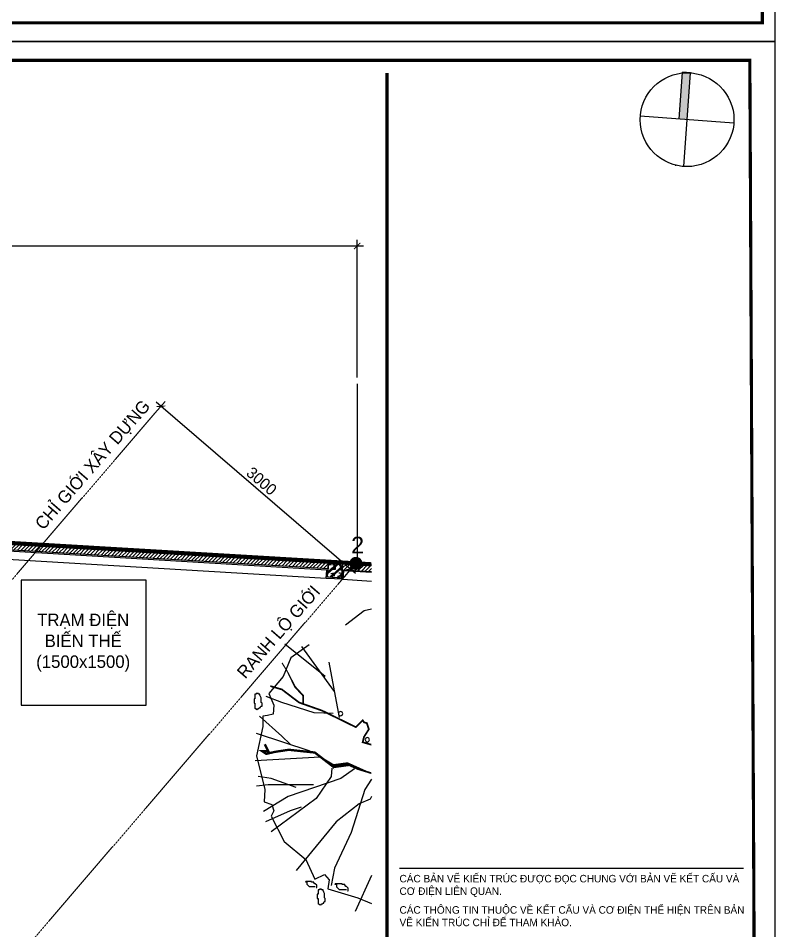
# Model space of a CAD drawing. Header units: inches. Extents: x 1721084 to 1854744, y 225101 to 488646.
# Drawn here: x 1845662 to 1854744, y 371945 to 382881 of the extents above; entities that cross this region are included whole.
import ezdxf
from ezdxf.xclip import XClip

# ---------------------------------------------------------------- set-up
doc = ezdxf.new("R2010")
doc.units = ezdxf.units.IN
doc.header["$MEASUREMENT"] = 0
doc.header["$XCLIPFRAME"] = 0
for name, pattern in [('X-PL-GF$0$X-PL-GF$0$CENTER2', [1.125, 0.75, -0.125, 0.125, -0.125]), ('X-PL-GF$0$X-PL-GF$0$DASHDOTX2', [2, 1, -0.5, 0, -0.5]), ('X-PL-GF$0$X-PL-GF$0$DASHED', [0.75, 0.5, -0.25])]:
    doc.linetypes.add(name, pattern=pattern)
for name, color, linetype in [('A-ANNO-DIM 100', 252, 'Continuous'), ('I.A.M TITLEBLOCK - A2 -H$0$A-ANNO-KEY', 250, 'Continuous'), ('I.A.M TITLEBLOCK - A2 -H$0$A-ANNO-SYMB', 250, 'Continuous'), ('I.A.M TITLEBLOCK - A2 -H$0$A-TBLK-TEXT', 250, 'Continuous'), ('X-PL-GF$0$A-ANNO-NOTE-ENG', 250, 'Continuous'), ('X-PL-GF$0$X-PL-GF$0$A-ANNO-MARK', 250, 'Continuous'), ('X-PL-GF$0$X-PL-GF$0$A-ANNO-RNAM', 250, 'Continuous'), ('X-PL-GF$0$X-PL-GF$0$A-FLOR-COLS-CONC', 250, 'Continuous'), ('X-PL-GF$0$X-PL-GF$0$A-FLOR-PATT', 250, 'Continuous'), ('X-PL-GF$0$X-PL-GF$0$A-FLOR-WALL', 250, 'Continuous'), ('X-PL-GF$0$X-PL-GF$0$A-FLOR-WALL-FNSH', 250, 'Continuous'), ('X-PL-GF$0$X-PL-GF$0$A-GRID', 250, 'X-PL-GF$0$X-PL-GF$0$CENTER2'), ('X-PL-GF$0$X-PL-GF$0$A-LAND-TREE', 250, 'Continuous'), ('X-PL-GF$0$X-PL-GF$0$A-SECT-MED', 250, 'Continuous'), ('X-PL-GF$0$X-PL-GF$0$A-SECT-PATT', 250, 'Continuous'), ('X-PL-GF$0$X-PL-GF$0$B-RanhHienTrang', 250, 'Continuous'), ('X-PL-GF$0$X-PL-GF$0$CGXD', 250, 'Continuous')]:
    doc.layers.add(name, color=color, linetype=linetype)
doc.layers.add('X-PL-GF$0$X-PL-GF$0$B-SoHieuDiem', color=250, linetype='Continuous', plot=False)
doc.layers.add('X-PL-GF$0$X-PL-GF$0$B-SoHieuDiem1', color=250, linetype='Continuous', plot=False)
doc.styles.add('I.A.M TITLEBLOCK - A2 -H$0$TITLE BLOCK', font='arial.ttf')
doc.styles.add('X-PL-GF$0$HDUNGARC', font='vn_vni.shx')
doc.styles.add('X-PL-GF$0$X-PL-GF$0$HDUNGARC', font='vn_vni.shx')
doc.styles.add('X-PL-GF$0$X-PL-GF$0$SYMBTEXT', font='VAVON_.TTF')
doc.styles.add('X-PL-GF$0$X-PL-GF$0$VHELVEB', font='VHELVEB0.TTF')
doc.dimstyles.new('X-PL-GF$0$X-PL-GF$0$DIM-75', dxfattribs={"dimscale": 75, "dimtxt": 1.8, "dimasz": 1, "dimexe": 1, "dimexo": 1, "dimgap": 0.5, "dimtad": 1, "dimdec": 0, "dimzin": 0, "dimdsep": 46, "dimtxsty": 'X-PL-GF$0$X-PL-GF$0$HDUNGARC', "dimblk": 'X-PL-GF$0$X-PL-GF$0$_ArchTick', "dimcen": 2, "dimdle": 1, "dimclrd": 256, "dimclre": 9, "dimclrt": 3, "dimadec": 0, "dimazin": 0, "dimtfac": 1, "dimtdec": 0, "dimtix": 1, "dimtmove": 2, "dimatfit": 2, "dimfxl": 1, "dimtolj": 1, "dimtzin": 0, "dimarcsym": 2})
pattern_1 = [(45, (0, 0), (-22.09708691207961, 22.09708691207961), [])]

# ---------------------------------------------------------------- blocks, each defined once
blk = doc.blocks.new('X-PL-GF$0$X-PL-GF$0$RANH DAT')
at = {"color": 4, "linetype": 'X-PL-GF$0$X-PL-GF$0$DASHED', "ltscale": 7}
blk.add_line((-17866.78343728219, -102.337669765111), (-5126.09915474426, 14734.59458536117), dxfattribs=at)
at = {"color": 20, "linetype": 'X-PL-GF$0$X-PL-GF$0$DASHDOTX2', "ltscale": 4, "const_width": 50}
blk.add_lwpolyline([(-11627.29456309721, -102.3376698006832), (-11627.29456309721, -102.3376698006832), (-2.910383e-10, 1.164153e-10), (992.3107898987656, 14373.5282487044), (-5110.730678946215, 14733.68764396724), (-10633.96828031746, 15059.63101499682), (-41580.12939057983, 16885.85990410079), (-41827.60296804322, -102.3376699942382), (-17866.78343735436, -102.337669765111), (-11627.29456321617, -102.3376697921485)], dxfattribs=at)
at = {"layer": 'X-PL-GF$0$X-PL-GF$0$B-SoHieuDiem1', "const_width": 78.39999999999998}
blk.add_lwpolyline([(-5165.198218361744, 14737.40585261102, 1), (-5087.000091126772, 14731.78331811132, 1)], format="xyb", close=True, dxfattribs=at)
at = {"layer": 'X-PL-GF$0$X-PL-GF$0$A-ANNO-RNAM', "insert": (-6041.69470004124, 13903.79611269634), "char_height": 150, "width": 5649.764704245291, "attachment_point": 5, "rotation": 48.99999999999999, "style": 'X-PL-GF$0$X-PL-GF$0$SYMBTEXT'}
blk.add_mtext('RANH LOÄ GIÔÙI', dxfattribs=at)
at = {"layer": 'X-PL-GF$0$X-PL-GF$0$B-SoHieuDiem', "style": 'X-PL-GF$0$X-PL-GF$0$VHELVEB'}
blk.add_text('2', height=200, dxfattribs=at).set_placement((-5183.415022654961, 14854.11641432425))
blk = doc.blocks.new('X-PL-GF$0$X-PL-GF$0$TREE56')
for p, q in [((-44.69807116838636, 1469.692579755792), (-113.068620240665, 1792.753729666583)), ((-25.70627697132295, 1621.721332432934), (-67.48826918628765, 1788.952987297671)), ((-14.31120045308489, 1462.091162311844), (12.27735640422906, 1807.956631854176)), ((84.4462643144652, 1655.927811877336), (145.2200957064633, 1785.152312222635)), ((-302.9867871155147, 1481.094739568652), (-424.5344498995108, 1750.945832778234)), ((-409.3409695618901, 1674.931456439663), (-238.4146418640739, 1747.145090403501)), ((-94.07682604214642, 1203.642228920944), (-306.7851459549274, 1747.145090403501)), ((-268.8015125793754, 1519.101894088089), (-265.0031537399627, 1750.945832778234)), ((-238.4146418640739, 1747.145090403501), (92.0429819932906, 1769.949410035042)), ((8.47899756481638, 1329.065919591812), (217.3889586367295, 1735.742930590641)), ((92.0429819932906, 1769.949410035042), (194.5988056002534, 1693.935033696471)), ((-634.9299203488044, 1680.019876704318), (-630.8746522045112, 1680.019876704318)), ((-634.9299203488044, 1655.673063948052), (-634.9299203488044, 1680.019876704318)), ((-618.70876680332, 1716.540035273647), (-630.8746522045112, 1708.424390637083)), ((-630.8746522045112, 1680.019876704318), (-630.8746522045112, 1708.424390637083)), ((-618.70876680332, 1716.540035273647), (-614.6534986575716, 1712.482212955365)), ((-614.6534986575716, 1712.482212955365), (-610.5982305118233, 1712.482212955365)), ((-610.5982305118233, 1712.482212955365), (-610.5982305118233, 1708.424390637083)), ((-610.5982305118233, 1708.424390637083), (-606.5429623660748, 1708.424390637083)), ((-606.5429623660748, 1708.424390637083), (-602.4876942203263, 1704.366568324622)), ((-602.4876942203263, 1704.366568324622), (-598.432345110632, 1704.366568324622)), ((-598.432345110632, 1704.366568324622), (-598.432345110632, 1700.308867148123)), ((-598.432345110632, 1700.308867148123), (-594.3770769648835, 1696.251044829842)), ((-594.3770769648835, 1696.251044829842), (-590.3218088205903, 1696.251044829842)), ((-590.3218088205903, 1680.019876704318), (-594.3770769648835, 1675.962054386036)), ((-594.3770769648835, 1675.962054386036), (-594.3770769648835, 1651.61524162977)), ((-590.3218088205903, 1696.251044829842), (-590.3218088205903, 1680.019876704318)), ((-576.4689834002637, 1625.522074801847), (-409.3409695618901, 1674.931456439663)), ((194.5988056002534, 1693.935033696471), (247.7758743334562, 1720.540095702745)), ((209.7922409579041, 1481.094739568652), (304.7513468860416, 1709.137935884064)), ((247.7758743334562, 1720.540095702745), (464.2825980641646, 1553.308373538311)), ((-630.8746522045112, 1655.673063948052), (-634.9299203488044, 1655.673063948052)), ((-630.8746522045112, 1631.326251185965), (-630.8746522045112, 1655.673063948052)), ((-622.7641159130142, 1631.326251185965), (-630.8746522045112, 1631.326251185965)), ((-622.7641159130142, 1627.268428867683), (-622.7641159130142, 1631.326251185965)), ((-610.5982305118233, 1627.268428867683), (-622.7641159130142, 1627.268428867683)), ((-602.4876942203263, 1631.326251185965), (-610.5982305118233, 1631.326251185965)), ((-610.5982305118233, 1631.326251185965), (-610.5982305118233, 1627.268428867683)), ((-598.432345110632, 1643.499596993206), (-602.4876942203263, 1635.384073504247)), ((-602.4876942203263, 1635.384073504247), (-602.4876942203263, 1631.326251185965)), ((-594.3770769648835, 1651.61524162977), (-598.432345110632, 1643.499596993206)), ((-568.8722207400133, 1576.112693169853), (-576.4689834002637, 1625.522074801847)), ((-511.5593511873156, 1631.600457453169), (-526.1583165120098, 1616.992297110846)), ((-472.6285826764068, 1631.600457453169), (-511.5593511873156, 1631.600457453169)), ((-462.8959391266106, 1621.861683891619), (-472.6285826764068, 1612.122910330072)), ((-467.7622609015087, 1636.469698866131), (-462.8959391266106, 1636.469698866131)), ((-462.8959391266106, 1636.469698866131), (-462.8959391266106, 1621.861683891619)), ((38.86591326008785, 1405.080363230081), (-25.70627697132295, 1621.721332432934)), ((84.4462643144652, 1458.290419937111), (84.4462643144652, 1655.927811877336)), ((130.0266153688426, 1256.852285627974), (422.5006058506551, 1636.924234620528)), ((297.1546292072162, 1579.913435538765), (376.9202547962777, 1644.525652064476)), ((-690.4522445795008, 1589.39482831629), (-698.5628618349436, 1589.39482831629)), ((-698.5628618349436, 1589.39482831629), (-698.5628618349436, 1585.337005998008)), ((-666.1205547425197, 1585.337005998008), (-698.5628618349436, 1585.337005998008)), ((-698.01660120429, 1462.091162311844), (-648.6378913104998, 1572.312018094817)), ((-678.2864401437108, 1613.741641078377), (-690.4522445795008, 1601.568174123531)), ((-690.4522445795008, 1601.568174123531), (-690.4522445795008, 1589.39482831629)), ((-645.8441330498317, 1613.741641078377), (-678.2864401437108, 1613.741641078377)), ((-653.9547503052745, 1589.39482831629), (-666.1205547425197, 1589.39482831629)), ((-666.1205547425197, 1589.39482831629), (-666.1205547425197, 1585.337005998008)), ((-653.9547503052745, 1593.452650634572), (-653.9547503052745, 1589.39482831629)), ((-649.8994011955801, 1593.452650634572), (-653.9547503052745, 1593.452650634572)), ((-649.8994011955801, 1597.51035181107), (-649.8994011955801, 1593.452650634572)), ((-645.8441330498317, 1597.51035181107), (-649.8994011955801, 1597.51035181107)), ((-648.6378913104998, 1572.312018094817), (-595.4607775973273, 1545.706956094363)), ((-637.7335967597901, 1605.625996441813), (-645.8441330498317, 1597.51035181107)), ((-641.7888649040832, 1617.799342249054), (-637.7335967597901, 1617.799342249054)), ((-637.7335967597901, 1617.799342249054), (-637.7335967597901, 1605.625996441813)), ((-595.4607775973273, 1545.706956094363), (-568.8722207400133, 1576.112693169853)), ((-538.4853500247118, 1511.500476644141), (-557.4771442217752, 1606.518497545039)), ((-526.1583165120098, 1602.384282142157), (-535.8910572191234, 1602.384282142157)), ((-535.8910572191234, 1602.384282142157), (-535.8910572191234, 1597.514895361382)), ((-496.9602887067593, 1597.514895361382), (-535.8910572191234, 1597.514895361382)), ((-526.1583165120098, 1616.992297110846), (-526.1583165120098, 1602.384282142157)), ((-482.3613233835202, 1602.384282142157), (-496.9602887067593, 1602.384282142157)), ((-496.9602887067593, 1602.384282142157), (-496.9602887067593, 1597.514895361382)), ((-477.4949044513049, 1607.253668922931), (-482.3613233835202, 1607.253668922931)), ((-482.3613233835202, 1607.253668922931), (-482.3613233835202, 1602.384282142157)), ((-472.6285826764068, 1612.122910330072), (-477.4949044513049, 1612.122910330072)), ((-477.4949044513049, 1612.122910330072), (-477.4949044513049, 1607.253668922931)), ((232.5824389743502, 1530.50405390677), (297.1546292072162, 1579.913435538765)), ((487.3259247964597, 1573.95709620323), (491.381192942208, 1573.95709620323)), ((487.3259247964597, 1549.610283446964), (487.3259247964597, 1573.95709620323)), ((503.5470783433992, 1610.477254772559), (491.381192942208, 1602.361610135995)), ((491.381192942208, 1573.95709620323), (491.381192942208, 1602.361610135995)), ((503.5470783433992, 1610.477254772559), (507.6023464876923, 1606.419432454277)), ((507.6023464876923, 1606.419432454277), (511.6576146334408, 1606.419432454277)), ((511.6576146334408, 1606.419432454277), (511.6576146334408, 1602.361610135995)), ((511.6576146334408, 1602.361610135995), (515.7128827791893, 1602.361610135995)), ((515.7128827791893, 1602.361610135995), (519.7681509249377, 1598.303787823533)), ((519.7681509249377, 1598.303787823533), (523.8235000346322, 1598.303787823533)), ((523.8235000346322, 1598.303787823533), (523.8235000346322, 1594.246086647035)), ((523.8235000346322, 1594.246086647035), (527.8787681803803, 1590.188264328753)), ((527.8787681803803, 1590.188264328753), (531.9340363261289, 1590.188264328753)), ((531.9340363261289, 1573.95709620323), (527.8787681803803, 1569.899273884948)), ((527.8787681803803, 1569.899273884948), (527.8787681803803, 1545.552461128682)), ((531.9340363261289, 1590.188264328753), (531.9340363261289, 1573.95709620323)), ((-530.8885873659162, 1253.051543253241), (-751.1936699374927, 1522.902636462822)), ((-215.6244438461726, 1268.254445440834), (-268.8015125793754, 1519.101894088089)), ((107.2364623309113, 1344.268821779406), (403.5087666721665, 1560.909858281957)), ((464.2825980641646, 1553.308373538311), (445.2908038671012, 1507.699801574927)), ((491.381192942208, 1549.610283446964), (487.3259247964597, 1549.610283446964)), ((491.381192942208, 1525.263470684876), (491.381192942208, 1549.610283446964)), ((499.4917292322496, 1525.263470684876), (491.381192942208, 1525.263470684876)), ((499.4917292322496, 1521.205648366595), (499.4917292322496, 1525.263470684876)), ((511.6576146334408, 1521.205648366595), (499.4917292322496, 1521.205648366595)), ((511.6576146334408, 1525.263470684876), (511.6576146334408, 1521.205648366595)), ((519.7681509249377, 1525.263470684876), (511.6576146334408, 1525.263470684876)), ((523.8235000346322, 1537.436816492118), (519.7681509249377, 1529.321293003158)), ((519.7681509249377, 1529.321293003158), (519.7681509249377, 1525.263470684876)), ((527.8787681803803, 1545.552461128682), (523.8235000346322, 1537.436816492118)), ((550.517418673553, 1530.538703635102), (535.9184533503138, 1515.930543292779)), ((589.4481871859169, 1530.538703635102), (550.517418673553, 1530.538703635102)), ((599.1808307357132, 1520.799930073553), (589.4481871859169, 1511.061156512005)), ((594.3145089608151, 1535.407945042243), (599.1808307357132, 1535.407945042243)), ((599.1808307357132, 1535.407945042243), (599.1808307357132, 1520.799930073553)), ((-447.3246029359869, 1313.863084703916), (-538.4853500247118, 1511.500476644141)), ((-246.0113595428993, 1408.881038305117), (-302.9867871155147, 1481.094739568652)), ((-6.71443779428955, 1401.279620861169), (-44.69807116838636, 1469.692579755792)), ((152.8168133852887, 1378.475301229628), (209.7922409579041, 1481.094739568652)), ((445.2908038671012, 1507.699801574927), (475.6776745838577, 1465.891837381059)), ((475.6776745838577, 1465.891837381059), (551.6449413335067, 1477.29399719974)), ((526.1857126432005, 1501.32252832409), (526.1857126432005, 1496.453141543315)), ((535.9184533503138, 1501.32252832409), (526.1857126432005, 1501.32252832409)), ((565.1164811555645, 1496.453141543315), (526.1857126432005, 1496.453141543315)), ((535.9184533503138, 1515.930543292779), (535.9184533503138, 1501.32252832409)), ((551.6449413335067, 1477.29399719974), (582.0318570287782, 1405.080363230081)), ((565.1164811555645, 1501.32252832409), (565.1164811555645, 1496.453141543315)), ((579.7154464788036, 1501.32252832409), (565.1164811555645, 1501.32252832409)), ((579.7154464788036, 1506.191915104864), (579.7154464788036, 1501.32252832409)), ((584.581865411019, 1506.191915104864), (579.7154464788036, 1506.191915104864)), ((584.581865411019, 1511.061156512005), (584.581865411019, 1506.191915104864)), ((589.4481871859169, 1511.061156512005), (584.581865411019, 1511.061156512005)), ((-819.5642190083162, 1363.272399042034), (-698.01660120429, 1462.091162311844)), ((-2.916078954876866, 1306.261599960271), (-14.31120045308489, 1462.091162311844)), ((501.9768319849389, 1450.970813882304), (487.3777695043826, 1441.232040320756)), ((487.3777695043826, 1407.146623602602), (487.3777695043826, 1441.232040320756)), ((501.9768319849389, 1450.970813882304), (506.843153759837, 1446.10142710153)), ((506.843153759837, 1446.10142710153), (511.7094755347351, 1446.10142710153)), ((511.7094755347351, 1446.10142710153), (511.7094755347351, 1441.232040320756)), ((511.7094755347351, 1441.232040320756), (516.5757973096333, 1441.232040320756)), ((516.5757973096333, 1441.232040320756), (521.4421190845314, 1436.362653539982)), ((521.4421190845314, 1436.362653539982), (526.3085380167466, 1436.362653539982)), ((526.3085380167466, 1436.362653539982), (526.3085380167466, 1431.49341213284)), ((526.3085380167466, 1431.49341213284), (531.1748597901895, 1426.624025352066)), ((531.1748597901895, 1426.624025352066), (536.0411815650876, 1426.624025352066)), ((536.0411815650876, 1426.624025352066), (536.0411815650876, 1407.146623602602)), ((-276.3982752381707, 1310.062342335004), (-299.188428276102, 1367.073141410947)), ((-10.51284161367221, 1123.827110207639), (130.0266153688426, 1397.478878486436)), ((482.5114477294846, 1407.146623602602), (487.3777695043826, 1407.146623602602)), ((482.5114477294846, 1377.93044829159), (482.5114477294846, 1407.146623602602)), ((487.3777695043826, 1377.93044829159), (482.5114477294846, 1377.93044829159)), ((487.3777695043826, 1348.714272974757), (487.3777695043826, 1377.93044829159)), ((531.1748597901895, 1373.061061510816), (526.3085380167466, 1363.322287949268)), ((536.0411815650876, 1407.146623602602), (531.1748597901895, 1402.277236821828)), ((531.1748597901895, 1402.277236821828), (531.1748597901895, 1373.061061510816)), ((582.0318570287782, 1405.080363230081), (676.9909629569156, 1260.653027996886)), ((-891.7331269185524, 1222.645806177752), (-819.5642190083162, 1363.272399042034)), ((-40.89971232897369, 1165.635007101809), (8.47899756481638, 1329.065919591812)), ((-29.50463581073563, 1184.638584358618), (107.2364623309113, 1344.268821779406)), ((497.1104130541788, 1348.714272974757), (487.3777695043826, 1348.714272974757)), ((497.1104130541788, 1343.844886199804), (497.1104130541788, 1348.714272974757)), ((511.7094755347351, 1343.844886199804), (497.1104130541788, 1343.844886199804)), ((511.7094755347351, 1348.714272974757), (511.7094755347351, 1343.844886199804)), ((521.4421190845314, 1348.714272974757), (511.7094755347351, 1348.714272974757)), ((526.3085380167466, 1363.322287949268), (521.4421190845314, 1353.583659755531)), ((521.4421190845314, 1353.583659755531), (521.4421190845314, 1348.714272974757)), ((-641.0411286517046, 1123.827110207639), (-891.7331269185524, 1310.062342335004)), ((-371.3573361863382, 1074.417728575645), (-447.3246029359869, 1313.863084703916)), ((-215.6244438461726, 1256.852285627974), (-276.3982752381707, 1310.062342335004)), ((-147.2538947753491, 1150.432104914216), (-215.6244438461726, 1268.254445440834)), ((365.5251332980697, 1112.424950394779), (665.5958414587074, 1302.460924891056)), ((-785.3789444721768, 1192.240069102263), (-922.1200426152787, 1253.051543253241)), ((-876.5396915609018, 1192.240069102263), (-891.7331269185524, 1222.645806177752)), ((-401.7442518830646, 1154.232847283128), (-530.8885873659162, 1253.051543253241)), ((4.680638723948503, 1158.033589657861), (130.0266153688426, 1256.852285627974)), ((676.9909629569156, 1260.653027996886), (707.3778786536423, 1237.848708365345)), ((695.982757153979, 1241.649383440381), (680.7893217963283, 1207.442903990159)), ((-796.774020990415, 1112.424950394779), (-933.5151191335173, 1196.040744177298)), ((-887.9347680791398, 1158.033589657861), (-876.5396915609018, 1192.240069102263)), ((-724.6051580601488, 1173.236424545757), (-785.3789444721768, 1192.240069102263)), ((-162.4473751144251, 990.8019347931256), (-40.89971232897369, 1165.635007101809)), ((680.7893217963283, 1207.442903990159), (726.3696728507056, 1161.834264727076)), ((-929.7167602941043, 1142.830687470268), (-887.9347680791398, 1158.033589657861)), ((-925.9184014546917, 1074.417728575645), (-929.7167602941043, 1142.830687470268)), ((-557.4771442217752, 1002.204094605986), (-641.0411286517046, 1123.827110207639)), ((-340.9704204896116, 1127.627785282675), (-401.7442518830646, 1154.232847283128)), ((-268.8015125793754, 979.3997749744448), (-340.9704204896116, 1127.627785282675)), ((-162.4473751144251, 933.7911357113624), (-10.51284161367221, 1123.827110207639)), ((-128.2621005782857, 1116.225625463994), (-147.2538947753491, 1150.432104914216)), ((726.3696728507056, 1161.834264727076), (756.7565885474322, 945.1932955300437)), ((-971.498752507614, 888.1824964482802), (-925.9184014546917, 1074.417728575645)), ((-504.3000754885723, 1013.606254424667), (-796.774020990415, 1112.424950394779)), ((-302.9867871155147, 967.9976151615843), (-371.3573361863382, 1074.417728575645)), ((19.87407408305444, 952.7947129739914), (365.5251332980697, 1112.424950394779)), ((437.6940412083057, 1089.620630763238), (502.2662314397166, 1055.414151313016)), ((502.2662314397166, 1055.414151313016), (760.5549473868449, 1078.218470944557)), ((-906.9265622762033, 1047.812733869068), (-971.498752507614, 1055.414151313016)), ((-891.7331269185524, 1013.606254424667), (-963.9020348287886, 1002.204094605986)), ((-656.2346089893252, 1047.812733869068), (-906.9265622762033, 1047.812733869068)), ((-751.1936699374927, 1063.015568756964), (-891.7331269185524, 1013.606254424667)), ((-428.3328087389236, 960.3961304179393), (-504.3000754885723, 1013.606254424667)), ((-553.6787853823625, 956.5954553429036), (-557.4771442217752, 1002.204094605986)), ((80.64790547505253, 964.1968727868516), (145.2200957064633, 952.7947129739914)), ((585.8302158681907, 926.1896509677173), (775.7483827444956, 964.1968727868516)), ((-618.2509756137732, 895.7839138922279), (-979.0954701878944, 914.7874911490362)), ((-56.0931926680496, 819.7695375536566), (-40.89971232897369, 914.7874911490362)), ((-40.89971232897369, 914.7874911490362), (19.87407408305444, 952.7947129739914)), ((145.2200957064633, 952.7947129739914), (145.2200957064633, 899.5846562669612)), ((521.25807061675, 891.9831715174948), (585.8302158681907, 926.1896509677173)), ((756.7565885474322, 945.1932955300437), (756.7565885474322, 888.1824964482802)), ((-937.3134779729297, 724.7515166527589), (-971.498752507614, 888.1824964482802)), ((-675.2264031863888, 861.5774344478267), (-971.498752507614, 762.7587384777142)), ((-212.2058984008618, 869.5589059381742), (-185.617341545003, 831.5517514187377)), ((145.2200957064633, 899.5846562669612), (205.9938821184915, 910.9868160798213)), ((205.9938821184915, 910.9868160798213), (551.6449413335067, 880.5810117046345)), ((338.9366214207257, 888.1824964482802), (376.9202547962777, 842.5738571851978)), ((551.6449413335067, 880.5810117046345), (779.5467415839084, 838.7731148162854)), ((756.7565885474322, 888.1824964482802), (730.1680316901183, 861.5774344478267)), ((730.1680316901183, 861.5774344478267), (745.3615120277389, 812.1681201097088)), ((-785.3789444721768, 823.5702126228714), (-830.9592955265541, 777.9616406653076)), ((-185.617341545003, 831.5517514187377), (-159.028829667659, 846.7546536063307)), ((-159.028829667659, 846.7546536063307), (-159.028829667659, 793.5445295996033)), ((376.9202547962777, 842.5738571851978), (752.9582297065642, 770.3601559216623)), ((764.3533062262578, 812.1681201097088), (699.7811159933917, 606.9292434258386)), ((745.3615120277389, 812.1681201097088), (764.3533062262578, 812.1681201097088)), ((-830.9592955265541, 777.9616406653076), (-956.3053171499632, 667.7407175768167)), ((-159.028829667659, 793.5445295996033), (-181.8189827055903, 782.1423697809222)), ((-181.8189827055903, 782.1423697809222), (-166.6255473464843, 744.1352152614854)), ((-132.0604594176984, 781.7623157345224), (-147.2538947753491, 732.3530014022252)), ((-937.3134779729297, 667.7407175768167), (-937.3134779729297, 724.7515166527589)), ((-159.028829667659, 717.5301532610318), (-181.8189827055903, 687.1244161855429)), ((-166.6255473464843, 744.1352152614854), (-128.6419139723875, 744.1352152614854)), ((-128.6419139723875, 744.1352152614854), (-159.028829667659, 717.5301532610318)), ((-910.7249211156156, 663.9400425076019), (-937.3134779729297, 667.7407175768167)), ((-880.3380504003142, 656.3385577581357), (-910.7249211156156, 663.9400425076019)), ((-511.8967931688529, 675.3422023204621), (-568.8722207400133, 367.4838872917462)), ((-181.8189827055903, 687.1244161855429), (-162.8271885070717, 671.9215139979495)), ((-162.8271885070717, 671.9215139979495), (-140.0369904906256, 671.9215139979495)), ((-143.4555359359365, 686.7443621391428), (-135.8588182571111, 641.1357228760608)), ((-969.8499939913744, 631.574149930384), (-982.0158793911104, 623.4585052996407)), ((-982.0158793911104, 595.0539913668762), (-982.0158793911104, 623.4585052996407)), ((-969.8499939913744, 631.574149930384), (-965.7947258456261, 627.5163276179228)), ((-965.7947258456261, 627.5163276179228), (-961.7394576998777, 627.5163276179228)), ((-961.7394576998777, 627.5163276179228), (-961.7394576998777, 623.4585052996407)), ((-961.7394576998777, 623.4585052996407), (-957.684189554129, 623.4585052996407)), ((-957.684189554129, 623.4585052996407), (-953.6289214083806, 619.4006829813587)), ((-953.6289214083806, 619.4006829813587), (-949.5735722986864, 619.4006829813587)), ((-949.5735722986864, 619.4006829813587), (-949.5735722986864, 615.3429818048608)), ((-949.5735722986864, 615.3429818048608), (-945.5183041529377, 611.2851594923995)), ((-945.5183041529377, 611.2851594923995), (-941.4630360071897, 611.2851594923995)), ((-941.4630360071897, 611.2851594923995), (-941.4630360071897, 595.0539913668762)), ((-876.5396915609018, 606.9292434258386), (-880.3380504003142, 656.3385577581357)), ((-652.4362501499127, 648.7371403200086), (-830.9592955265541, 591.7263412382453)), ((-546.0820677035372, 652.537882688921), (-652.4362501499127, 648.7371403200086)), ((-135.8588182571111, 641.1357228760608), (-71.28662802570031, 652.537882688921)), ((-71.28662802570031, 652.537882688921), (-105.4719025603845, 629.7335630573798)), ((-105.4719025603845, 629.7335630573798), (-63.68991034687496, 375.0853047356941)), ((-90.27846720273372, 641.1357228760608), (-52.2948338286369, 378.8860471104272)), ((-71.28662802570031, 557.5198617880233), (-71.28662802570031, 622.1320783137343)), ((-71.28662802570031, 622.1320783137343), (-33.30299465014832, 618.3314032445196)), ((-33.30299465014832, 618.3314032445196), (92.0429819932906, 458.7011658237314)), ((-33.30299465014832, 614.5306608697865), (-6.71443779428955, 546.1177019751628)), ((-14.31120045308489, 629.7335630573798), (50.26098977832589, 652.537882688921)), ((50.26098977832589, 652.537882688921), (646.6040472616442, 466.3025832618585)), ((-986.0711475368588, 570.7071786047889), (-986.0711475368588, 595.0539913668762)), ((-986.0711475368588, 595.0539913668762), (-982.0158793911104, 595.0539913668762)), ((-982.0158793911104, 570.7071786047889), (-986.0711475368588, 570.7071786047889)), ((-982.0158793911104, 546.3603658427018), (-982.0158793911104, 570.7071786047889)), ((-949.5735722986864, 558.5337116499431), (-953.6289214083806, 550.4181881609838)), ((-945.5183041529377, 566.649356286507), (-949.5735722986864, 558.5337116499431)), ((-941.4630360071897, 595.0539913668762), (-945.5183041529377, 590.9961690485943)), ((-945.5183041529377, 590.9961690485943), (-945.5183041529377, 566.649356286507)), ((-830.9592955265541, 591.7263412382453), (-918.3216837758664, 557.5198617880233)), ((-903.1282034367903, 542.3170269059482), (-876.5396915609018, 606.9292434258386)), ((654.2007649404695, 591.7263412382453), (639.0073295828188, 546.1177019751628)), ((699.7811159933917, 606.9292434258386), (654.2007649404695, 591.7263412382453)), ((702.5365982946823, 562.3452896368689), (694.4259810392393, 562.3452896368689)), ((694.4259810392393, 562.3452896368689), (694.4259810392393, 558.287467318587)), ((726.8682881316633, 558.287467318587), (694.4259810392393, 558.287467318587)), ((714.7024027304723, 586.6921023989562), (702.5365982946823, 574.5186354441103)), ((702.5365982946823, 574.5186354441103), (702.5365982946823, 562.3452896368689)), ((747.1447098243515, 586.6921023989562), (714.7024027304723, 586.6921023989562)), ((739.0340925689087, 562.3452896368689), (726.8682881316633, 562.3452896368689)), ((726.8682881316633, 562.3452896368689), (726.8682881316633, 558.287467318587)), ((743.0894416786031, 566.403111955151), (739.0340925689087, 566.403111955151)), ((739.0340925689087, 566.403111955151), (739.0340925689087, 562.3452896368689)), ((747.1447098243515, 570.4608131258283), (743.0894416786031, 570.4608131258283)), ((743.0894416786031, 570.4608131258283), (743.0894416786031, 566.403111955151)), ((755.2552461143933, 578.5764577623922), (747.1447098243515, 570.4608131258283)), ((751.1999779686447, 590.7498035696335), (755.2552461143933, 590.7498035696335)), ((755.2552461143933, 590.7498035696335), (755.2552461143933, 578.5764577623922)), ((-973.9053431010685, 546.3603658427018), (-982.0158793911104, 546.3603658427018)), ((-973.9053431010685, 542.3025435244198), (-973.9053431010685, 546.3603658427018)), ((-961.7394576998777, 542.3025435244198), (-973.9053431010685, 542.3025435244198)), ((-953.6289214083806, 546.3603658427018), (-961.7394576998777, 546.3603658427018)), ((-961.7394576998777, 546.3603658427018), (-961.7394576998777, 542.3025435244198)), ((-953.6289214083806, 550.4181881609838), (-953.6289214083806, 546.3603658427018)), ((-823.3625778477287, 447.2990060050507), (-903.1282034367903, 542.3170269059482)), ((-538.4853500247118, 530.9148670872673), (-720.8067542407662, 280.0673511403147)), ((-6.71443779428955, 546.1177019751628), (73.05118779622715, 348.4803100349382)), ((392.1136901539285, 546.1177019751628), (384.5169724751032, 508.1105474557261)), ((384.5169724751032, 508.1105474557261), (452.8875215459263, 458.7011658237314)), ((684.5876806357408, 523.3133823436219), (540.2498648152687, 356.081727478886)), ((639.0073295828188, 546.1177019751628), (684.5876806357408, 523.3133823436219)), ((92.0429819932906, 458.7011658237314), (160.413531064114, 409.291784185916)), ((452.8875215459263, 458.7011658237314), (578.2334981893654, 321.8752480286639)), ((-781.5805856327643, 344.6795676602052), (-823.3625778477287, 447.2990060050507)), ((-591.6624187579143, 447.2990060050507), (-815.7658601689036, 268.6651913274545)), ((130.0266153688426, 405.4911091167013), (156.6151722247013, 196.451490058098)), ((160.413531064114, 409.291784185916), (392.1136901539285, 185.049330239417)), ((-63.68991034687496, 375.0853047356941), (-215.6244438461726, 40.62199500622226)), ((-52.2948338286369, 378.8860471104272), (-52.2948338286369, 48.22347975568846)), ((540.2498648152687, 356.081727478886), (502.2662314397166, 283.8680935150478)), ((-679.0247620258012, 272.4659336963668), (-781.5805856327643, 344.6795676602052)), ((46.46263093891319, 325.675990403397), (42.66427209950052, 36.8213199370075)), ((73.05118779622715, 344.6795676602052), (46.46263093891319, 325.675990403397)), ((73.05118779622715, 348.4803100349382), (164.2118899035267, 86.23063426930455)), ((502.2662314397166, 283.8680935150478), (403.5087666721665, 207.8536498709582)), ((361.726774458657, 238.2594542519655), (342.7349802601383, 200.2522324270103)), ((403.5087666721665, 207.8536498709582), (361.726774458657, 238.2594542519655)), ((-375.1556950257509, 82.4299592000898), (-477.7115186327137, 162.2450106078759)), ((156.6151722247013, 196.451490058098), (221.1873624561122, 78.6292168253567)), ((342.7349802601383, 200.2522324270103), (346.5333390995511, 169.846495357342)), ((346.5333390995511, 169.846495357342), (342.7349802601383, 131.8392735323868)), ((61.65606629656394, 131.8392735323868), (12.27735640422906, 78.6292168253567)), ((84.4462643144652, 112.8356962755788), (61.65606629656394, 131.8392735323868)), ((80.64790547505253, 86.23063426930455), (99.63969967211595, 101.4335364627186)), ((342.7349802601383, 131.8392735323868), (84.4462643144652, 55.82489719381554)), ((99.63969967211595, 101.4335364627186), (84.4462643144652, 112.8356962755788)), ((-147.2538947753491, 36.8213199370075), (-375.1556950257509, 82.4299592000898)), ((-124.463741738873, 97.63279408798552), (-147.2538947753491, 36.8213199370075)), ((-109.2702613997971, 74.82847445644438), (-124.463741738873, 97.63279408798552)), ((-71.28662802570031, 40.62199500622226), (-109.2702613997971, 74.82847445644438)), ((12.27735640422906, 78.6292168253567), (-2.916078954876866, 48.22347975568846)), ((84.4462643144652, 55.82489719381554), (80.64790547505253, 86.23063426930455)), ((-2.916078954876866, 48.22347975568846), (-71.28662802570031, 40.62199500622226)), ((-53.52973383560311, 0), (-53.52973383560311, -4.869386780774219)), ((-43.7969931284897, 0), (-53.52973383560311, 0)), ((-29.1980278052506, 29.21617531101219), (-43.7969931284897, 14.60801496868953)), ((-43.7969931284897, 14.60801496868953), (-43.7969931284897, 0)), ((9.732740705658216, 29.21617531101219), (-29.1980278052506, 29.21617531101219)), ((-14.59896532469429, 0), (-14.59896532469429, -4.869386780774219)), ((0, 0), (-14.59896532469429, 0)), ((0, 4.869386780774219), (0, 0)), ((4.866418932215309, 4.869386780774219), (0, 4.869386780774219)), ((4.866418932215309, 9.73862818791531), (4.866418932215309, 4.869386780774219)), ((9.732740705658216, 9.73862818791531), (4.866418932215309, 9.73862818791531)), ((19.46538425545441, 19.47740174946375), (9.732740705658216, 9.73862818791531)), ((14.59906248055631, 34.08541672397405), (19.46538425545441, 34.08541672397405)), ((19.46538425545441, 34.08541672397405), (19.46538425545441, 19.47740174946375)), ((-14.59896532469429, -4.869386780774219), (-53.52973383560311, -4.869386780774219))]:
    blk.add_line(p, q)
for points in [[(-166.2457339538376, 895.7839811977465, 16, 16, 0), (-177.6408104720758, 1017.4069967994, 16, 16, 0), (-139.6571770965238, 1085.819955694023, 16, 12.8, 0), (-116.8669790800777, 1146.631497144699, 12.8, 9.6, 0), (-101.673543722427, 1196.040811476996, 9.6, 9.6, 0), (-86.48010836332105, 1279.656672565034, 9.6, 9.6, 0)], [(-204.2293673279346, 861.5774344478267, 16, 16, 0), (-272.5999164002133, 956.5954553487244, 16, 16, 0), (-223.2211615264532, 952.7947129739914, 16, 16, 0), (-200.4310084885219, 918.5882335295897, 16, 16, 0), (-219.4228026870405, 895.7839138980487, 16, 16, 0), (-234.6162830246612, 937.591810786398, 16, 16, 0), (-299.188428276102, 994.6026098681613, 9.6, 9.6, 0), (-386.5508165254141, 967.9976151615843, 16, 16, 0), (-462.5180832750628, 933.7911357171832, 22.4, 22.4, 0), (-546.0820677035372, 945.1932955300437, 22.4, 22.4, 0), (-565.0738619020558, 933.7911357171832, 12.8, 12.8, 0), (-648.6378913104998, 869.1788518917745, 12.8, 12.8, 0), (-686.6215246860519, 865.3781768225598, 12.8, 12.8, 0), (-792.9756621510022, 853.976017003879, 12.8, 12.8, 0), (-868.9429289021064, 865.3781768225598, 12.8, 12.8, 0), (-918.3216837758664, 876.7803366354201, 12.8, 12.8, 0), (-941.1118368123424, 861.5774344478267, 12.8, 12.8, 0), (-906.9265622762033, 861.5774344478267, 12.8, 12.8, 0), (-925.9184014546917, 823.5702126286923, 12.8, 12.8, 0)], [(-170.0440927932504, 869.1788518917745, 22.4, 22.4, 0), (-261.20479490055, 827.3709550034255, 22.4, 22.4, 0), (-276.3982752396259, 842.5738571910185, 9.6, 9.6, 0), (-382.7524127045763, 812.1681201155297, 9.6, 9.6, 0), (-375.1556950257509, 781.7623157345224, 9.6, 9.6, 0), (-348.5671831498622, 739.9544188461732, 9.6, 9.6, 0), (-359.9622596681002, 705.7479394017716, 9.6, 9.6, 0), (-375.1556950257509, 701.9471970270388, 9.6, 9.6, 0), (-382.7524127045763, 690.5450372083577, 9.6, 9.6, 0), (-420.7360460801282, 728.552259033313, 9.6, 9.6, 0), (-606.8558541155653, 637.3349805071483, 9.6, 9.6, 0), (-736.0002345798421, 591.7263412382453, 9.6, 9.6, 0), (-830.9592955265541, 519.5127072744071, 9.6, 9.6, 0), (-895.5314857579651, 500.5090627120806, 9.6, 9.6, 0)], [(-169.9020900821779, 873.0151969881263, 16, 16, 0), (-112.9266175295924, 751.3921813864727, 16, 16, 0), (-74.94298415549565, 774.1965010180138, 16, 16, 0), (-36.95935077994363, 777.9971760930493, 16, 16, 0), (-21.76591542229289, 755.1928564615082, 1.28, 1.28, 0)], [(-44.69807116838636, 781.7623157345224, 19.2, 19.2, 0), (-52.2948338286369, 842.5738571910185, 19.2, 12.8, 0), (-37.10135348956101, 899.5846562669612, 12.8, 12.8, 0)], [(-135.8588182571111, 701.9471970270388, 25.6, 25.6, 0), (-86.48010836332105, 679.1428773954976, 25.6, 25.6, 0), (-90.27846720273372, 622.1320783137343, 25.6, 25.6, 0), (-78.8833457045257, 542.3170269059482, 25.6, 19.2, 0), (-67.48826918628765, 451.0997483797837, 19.2, 19.2, 0)], [(-713.2100365619408, 599.3277586821932, 9.6, 9.6, 0), (-713.2100365619408, 553.7191867246293, 9.6, 9.6, 0), (-758.7903876163181, 504.3098050868136, 9.6, 6.4, 0), (-800.5724248112526, 420.693944004597, 6.4, 6.4, 0), (-830.9592955265541, 371.2846296723001, 6.4, 6.4, 0)]]:
    blk.add_lwpolyline(points, format="xyseb")
for points, const_width in [([(-204.2293673279346, 884.3817540793676), (-181.4391693114885, 941.3925531611313), (-181.4391693114885, 891.9831715233156), (-189.0358869903139, 880.5810117046345)], 12.8), ([(-217.7615267282817, 867.6100979791954), (-266.1931601294782, 846.6392817848828), (-238.3860038011335, 878.0549756367687)], 12.8), ([(-185.2375281509011, 850.1752746349666), (-120.6653379194904, 720.9508415893649), (-177.6408104720758, 690.5450372083577)], 25.6), ([(-210.3706134541426, 836.4287863951176), (-142.0000643833191, 707.2042860439979)], 25.6), ([(-116.8669790800777, 781.7623157345224), (-59.89155150746228, 796.9652179279362)], 12.8), ([(-75.08498686511302, 633.5342381324152), (-25.70627697132295, 641.1357228760608), (46.46263093891319, 652.5378826947417)], 19.2)]:
    blk.add_lwpolyline(points, dxfattribs=dict(const_width=const_width))
for centre, radius in [((-8.367687591817228, 920.6869435263797), 15.30604035294724), ((-357.1154021992697, 798.1782344111708), 11.73883638059978), ((-505.5186921890707, 653.3952757366933), 11.73883638059978), ((54.70370222028578, 638.5456918971613), 11.73883638059978)]:
    blk.add_circle(centre, radius)
for centre, radius, start, end in [((1208.481014438439, 725.8720675017682), 898.0574013195378, 129.3545428604448, 152.6091939443674), ((391.9449307941249, 1560.921112174401), 467.6428030324045, 262.5537044339396, 314.3375273121562), ((889.416137091757, 1892.141994962003), 882.5869489766797, 248.5621882119307, 262.3516403262367), ((918.203452246962, 1140.508691169088), 550.5090916566896, 215.1499914686794, 249.1841310842264), ((485.1736166616318, -585.9403556562028), 1117.437996667152, 77.33521743950773, 91.85052451711876), ((1002.401688942336, 2007.317038386827), 1812.758776178943, 242.8644292628379, 255.3538598318739)]:
    blk.add_arc(centre, radius, start, end)
blk = doc.blocks.new('X-PL-GF$0$X-PL-GF$0$_ArchTick')
at = {"color": 0, "linetype": 'ByBlock', "const_width": 0.15}
blk.add_lwpolyline([(-0.5000000000000018, -0.4822552045807244), (0.5, 0.5177447954192829)], dxfattribs=at)
blk = doc.blocks.new('*D696')
at = {"layer": 'Defpoints', "color": 0, "transparency": 16777216}
for p in [(25599.99999999993, 15638.19757388748), (25599.99999999993, 13988.19757388748), (34525.59572899737, 13988.19757388748)]:
    blk.add_point(p, dxfattribs=at)
at = {"layer": 'X-PL-GF$0$X-PL-GF$0$A-ANNO-MARK', "color": 9, "lineweight": -2, "transparency": 16777216}
for p, q in [((25599.99999999993, 14063.19757388748), (25599.99999999993, 15713.19757388748)), ((34525.59572899737, 14063.19757388748), (34525.59572899737, 15713.19757388748))]:
    blk.add_line(p, q, dxfattribs=at)
at = {"layer": 'X-PL-GF$0$X-PL-GF$0$A-ANNO-MARK', "lineweight": -2, "transparency": 16777216}
blk.add_line((34600.59572899737, 15638.19757388748), (25524.99999999993, 15638.19757388748), dxfattribs=at)
at = {"layer": 'X-PL-GF$0$X-PL-GF$0$A-ANNO-MARK', "lineweight": -2, "transparency": 16777216, "xscale": 75, "yscale": 75, "zscale": 75, "rotation": 180}
blk.add_blockref('X-PL-GF$0$X-PL-GF$0$_ArchTick', (25599.99999999993, 15638.19757388748), dxfattribs=at)
at = {"layer": 'X-PL-GF$0$X-PL-GF$0$A-ANNO-MARK', "lineweight": -2, "transparency": 16777216, "xscale": 75, "yscale": 75, "zscale": 75}
blk.add_blockref('X-PL-GF$0$X-PL-GF$0$_ArchTick', (34525.59572899737, 15638.19757388748), dxfattribs=at)
at = {"layer": 'X-PL-GF$0$X-PL-GF$0$A-ANNO-MARK', "color": 3, "transparency": 16777216, "insert": (30062.79786449865, 15743.19757388748), "char_height": 135, "attachment_point": 5, "style": 'X-PL-GF$0$X-PL-GF$0$HDUNGARC'}
blk.add_mtext('\\A1;8926', dxfattribs=at)
blk = doc.blocks.new('*D697')
at = {"layer": 'Defpoints', "color": 0, "transparency": 16777216}
for p in [(32173.59942810852, 13720.62432428194), (32051.29699712004, 13578.25257216453), (34326.89323290608, 11623.4339550885)]:
    blk.add_point(p, dxfattribs=at)
at = {"layer": 'X-PL-GF$0$X-PL-GF$0$A-ANNO-MARK', "color": 9, "lineweight": -2, "transparency": 16777216}
for p, q in [((32100.16840182638, 13635.14357147047), (32222.47083281486, 13777.51532358789)), ((34375.76463761242, 11680.32495439445), (34498.0670686009, 11822.69670651186))]:
    blk.add_line(p, q, dxfattribs=at)
at = {"layer": 'X-PL-GF$0$X-PL-GF$0$A-ANNO-MARK', "lineweight": -2, "transparency": 16777216}
blk.add_line((34506.0866632005, 11716.93430249957), (32116.70842880257, 13769.49572898828), dxfattribs=at)
at = {"layer": 'X-PL-GF$0$X-PL-GF$0$A-ANNO-MARK', "lineweight": -2, "transparency": 16777216, "xscale": 75, "yscale": 75, "zscale": 75}
for p, rotation in [((32173.59942810852, 13720.62432428194), 139.3362413962827), ((34449.19566389456, 11765.80570720591), 319.3362413962827)]:
    blk.add_blockref('X-PL-GF$0$X-PL-GF$0$_ArchTick', p, dxfattribs=dict(at, rotation=rotation))
at = {"layer": 'X-PL-GF$0$X-PL-GF$0$A-ANNO-MARK', "color": 3, "transparency": 16777216, "insert": (33379.81751259042, 12822.86241477225), "char_height": 135, "attachment_point": 5, "rotation": 319.33624139628273, "style": 'X-PL-GF$0$X-PL-GF$0$HDUNGARC'}
blk.add_mtext('\\A1;3000', dxfattribs=at)
blk = doc.blocks.new('I.A.M TITLEBLOCK - A2 -H$0$TRUE NORTH')
at = {"layer": 'I.A.M TITLEBLOCK - A2 -H$0$A-ANNO-SYMB'}
h = blk.add_hatch(color=256, dxfattribs=at)
h.dxf.hatch_style = 1
h.paths.add_polyline_path([(-249.9999999999888, 1479.019945774879, -0.0418864903599051), (7.276000000000001e-12, 1499.999999999989), (2.1311e-12, -1.24208e-11), (-249.9999999999938, -1.07161e-11)])
h.paths.add_polyline_path([(-8.1855e-12, 1499.999999999984, 0.0418864903599024), (-249.9999999999888, 1479.019945774879), (-249.9999999999939, 1499.999999999996)])
for points in [[(7.276000000000001e-12, 1499.999999999989), (-249.9999999999886, 1499.999999999991)], [(-249.9999999999938, -1.07161e-11), (-249.9999999999939, 1499.999999999996)], [(7.276000000000001e-12, -1500.000000000003), (7.276000000000001e-12, 1499.999999999989)], [(1499.999999999993, -3.8143e-11), (-1500.000000000004, 8.1275e-12)], [(-249.9999999999989, -1500.000000000012), (-250.0000000000091, -1479.019945774911)]]:
    blk.add_lwpolyline(points, dxfattribs=at)
blk.add_circle((2.1311e-12, -1.24208e-11), 1500, dxfattribs=at)
blk = doc.blocks.new('I.A.M TITLEBLOCK - A2 -H')
at = {"const_width": 0.5}
blk.add_lwpolyline([(5, 2.999999999999972), (591.9999999999998, 2.999999999999886), (589.9999999999998, 417), (5, 417.0000000000002)], close=True, dxfattribs=at)
blk.add_lwpolyline([(531.9999999999997, 5.999999999999975), (531.9999999999997, 415.0000000000002)], dxfattribs=at)
at = {"color": 2}
blk.add_lwpolyline([(533.9999999999999, 287.9000000000001), (588.9999999999998, 287.9000000000001)], dxfattribs=at)
at = {"layer": 'Defpoints'}
blk.add_lwpolyline([(0, 420), (593.9999999999998, 420), (593.9999999999998, 0), (0, 0)], close=True, dxfattribs=at)
at = {"layer": 'I.A.M TITLEBLOCK - A2 -H$0$A-ANNO-KEY', "xscale": 0.005, "yscale": 0.005, "zscale": 0.005, "rotation": 355.8874453798923}
blk.add_blockref('I.A.M TITLEBLOCK - A2 -H$0$TRUE NORTH', (579.9654379708425, 407.5193118062152), dxfattribs=at)
at = {"layer": 'I.A.M TITLEBLOCK - A2 -H$0$A-TBLK-TEXT', "color": 2, "lineweight": 0, "char_height": 1.199999999999999, "attachment_point": 1, "style": 'I.A.M TITLEBLOCK - A2 -H$0$TITLE BLOCK'}
for s, insert, width in [('\\pt1.2;{\\fVNI-Avo|b0|i0|c0|p2;CAÙC BAÛN VEÕ KIEÁN TRUÙC ÑÖÔÏC ÑOÏC CHUNG VÔÙI BAÛN VEÕ KEÁT CAÁU VAØ CÔ ÑIEÄN LIEÂN QUAN.}', (533.9999999999999, 286.8436161615581), 55.00000000000006), ('\\pt1.5;{\\fVNI-Avo|b0|i0|c0|p2;CAÙC THOÂNG TIN THUOÄC VEÀ KEÁT CAÁU VAØ CÔ ÑIEÄN THEÅ HIEÄN TREÂN BAÛN VEÕ KIEÁN TRUÙC CHÆ ÑEÅ THAM KHAÛO.}', (533.9999999999999, 281.8436161615581), 55.57024991402101)]:
    blk.add_mtext(s, dxfattribs=dict(at, insert=insert, width=width))
blk = doc.blocks.new('X-PL-GF')
at = {"layer": 'X-PL-GF$0$X-PL-GF$0$A-FLOR-PATT'}
h = blk.add_hatch(dxfattribs=at)
h.set_pattern_fill('ANSI31', color=250, scale=250)
h.set_pattern_definition(pattern_1)
h.paths.add_polyline_path([(30192.63232506228, 12076.70081878099), (30188.50858240825, 12006.82239044777), (34176.13259219752, 11771.5003374236), (34180.25633485192, 11841.37876576414)])
h = blk.add_hatch(dxfattribs=at)
h.set_pattern_fill('ANSI31', color=250, scale=250)
h.set_pattern_definition(pattern_1)
h.paths.add_polyline_path([(34696.32145598597, 11740.80238017279), (34696.32145598597, 11810.92416334885), (34349.96108937895, 11831.36396217564), (34345.8373467245, 11761.4855338351)])
at = {"layer": 'X-PL-GF$0$X-PL-GF$0$A-SECT-PATT'}
h = blk.add_hatch(dxfattribs=at)
h.set_pattern_fill('!BTCT', color=256, scale=15, pattern_type=2)
h.set_pattern_definition([(46.6227153366352, (34165.32992776564, 11656.93776378996), (106.8476584532461, -15.73460780631686), [11.25, -123.75]), (351.6227153366352, (34165.32992776564, 11656.93776378996), (-14.12973929233931, 113.85895478868), [8.999999999999982, -98.99999999999987]), (97.07411533663515, (34174.23389906188, 11655.6265471755), (92.71799489577957, 98.12427389537321), [9.561028499999985, -105.1713167999998]), (42.80691533663514, (34167.09724604595, 11686.88566164767), (158.3455056701863, -34.21550574685858), [16.875, -185.625]), (93.25831533663508, (34180.29270300322, 11684.03436122574), (148.5637977880467, 137.604680068285), [14.3415432, -157.7569499999999]), (347.8069153366351, (34167.09724604595, 11686.88566164767), (148.5636903748132, 137.6047961013154), [13.5, -148.5]), (17.62271533663523, (34181.62936540473, 11678.51502804309), (85.8227785096028, -65.56257079044269), [11.25, -123.75]), (322.6227153366354, (34181.62936540473, 11678.51502804309), (42.84176819092293, 106.4335192329718), [9, -99]), (68.0741153366352, (34188.78126013713, 11673.05147590741), (128.6645775064622, 40.87084780221247), [9.5610285, -105.1713168]), (34.12271533663517, (34165.32992776564, 11656.93776378996), (4.762457491434027, 49.73990398706337), [0, -97.8, 0, -100.5, 0, -99.375]), (4.122715336635192, (34165.32992776564, 11656.93776378996), (42.87715332586436, 56.73437029411992), [0, -57.3, 0, -95.55, 0, -37.875]), (324.1227153366352, (34131.93802165428, 11658.90832367251), (79.73499077760532, -8.094525723919485), [0, -37.5, 0, -117, 0, -155.25]), (314.1227153366352, (34116.96407272543, 11659.79198281267), (88.21058598361807, 9.836291040159283), [0, -48.75, 0, -77.69999999999997, 0, -110.25]), (41.62271533663511, (34165.32992776564, 11656.93776378996), (-42.34419269851279, 47.6553443457417), []), (41.62271533663511, (34166.41241021233, 11675.28085122781), (-42.34419269851279, 47.6553443457417), [])])
h.paths.add_polyline_path([(34180.25633485192, 11841.37876576414), (34170.24153126348, 11671.67401123708), (34255.093908527, 11666.66660944287), (34265.10871211545, 11836.37136396992)])
h.paths.add_polyline_path([(34339.94628579053, 11661.65920764864), (34349.96108937897, 11831.36396217569), (34265.10871211545, 11836.37136396992), (34255.093908527, 11666.66660944287)])
at = {"layer": 'X-PL-GF$0$X-PL-GF$0$A-FLOR-COLS-CONC'}
blk.add_lwpolyline([(34180.25633485192, 11841.37876576414), (34349.96108937897, 11831.3639621757), (34339.94628579053, 11661.65920764864), (34170.24153126348, 11671.67401123709)], close=True, dxfattribs=at)
at = {"layer": 'X-PL-GF$0$X-PL-GF$0$A-FLOR-WALL'}
blk.add_line((34339.94628579049, 11661.65920764793), (34349.96108937216, 11831.36396206026), dxfattribs=at)
blk.add_lwpolyline([(30189.35554748542, 12006.77240841523), (30193.47929013945, 12076.6508367493), (34180.25633485193, 11841.37876576414), (34176.13259219789, 11771.50033743007)], close=True, dxfattribs=at)
blk.add_lwpolyline([(34696.32145598597, 11810.92416322613), (34349.96108937216, 11831.36396206026), (34345.83734672493, 11761.48553384163), (34696.32145598597, 11740.80238017925)], dxfattribs=at)
at = {"layer": 'X-PL-GF$0$X-PL-GF$0$A-FLOR-WALL-FNSH'}
for points in [[(15000.00000000003, -2799.999999800959), (15200.00000000003, -2799.999999800959), (15200.00000000003, -2999.999999800984), (-2191.276562666232, -2999.999999960567), (-1943.802985202435, 13988.19757424687), (34696.32145598598, 11825.95025974346)], [(34696.32145598597, 11725.776283785), (34359.92763651361, 11745.62792577211), (34354.03351045427, 11645.73226127714), (34154.3808580695, 11657.51438314589), (34160.27498412885, 11757.41004764087), (30203.44583727413, 11990.91480034629), (30197.55477633975, 11891.0884741538), (29997.90212395498, 11902.87059602256), (30003.79318488937, 12002.69692221504)]]:
    blk.add_lwpolyline(points, dxfattribs=at)
at = {"layer": 'X-PL-GF$0$X-PL-GF$0$A-GRID', "ltscale": 10}
blk.add_lwpolyline([(34525.59572899737, 13988.19757388748), (34525.59572899737, 11836.02531396163)], dxfattribs=at)
at = {"layer": 'X-PL-GF$0$X-PL-GF$0$A-SECT-MED'}
for points in [[(34154.38240807963, 11657.54065324769), (30197.6136869491, 11892.08673741574)], [(34354.03506100254, 11645.75853134708), (34696.32145598597, 11625.6495378689)]]:
    blk.add_lwpolyline(points, dxfattribs=at)
blk.add_lwpolyline([(30495.84984083224, 10136.83613145524), (31995.84984083224, 10136.83613145524), (31995.84984083224, 11636.83613145523), (30495.84984083224, 11636.83613145523)], close=True, dxfattribs=at)
at = {"layer": 'X-PL-GF$0$X-PL-GF$0$CGXD', "linetype": 'X-PL-GF$0$X-PL-GF$0$DASHED', "ltscale": 7}
blk.add_line((17815.24017990087, -2999.999999808464), (32108.99819568087, 13646.61642265802), dxfattribs=at)
at = {"layer": 'X-PL-GF$0$X-PL-GF$0$A-LAND-TREE', "ltscale": 40, "xscale": -2.159999999999999, "yscale": 2.159999999999999, "zscale": 2.159999999999999, "rotation": 180}
blk.add_blockref('X-PL-GF$0$X-PL-GF$0$TREE56', (35418.49255716304, 11447.62203731419), dxfattribs=at)
at = {"layer": 'X-PL-GF$0$X-PL-GF$0$B-RanhHienTrang'}
blk.add_blockref('X-PL-GF$0$X-PL-GF$0$RANH DAT', (39636.32640790709, -2897.662330001818), dxfattribs=at)
at = {"layer": 'X-PL-GF$0$A-ANNO-NOTE-ENG', "color": 3, "insert": (31240.60050106545, 10886.83613145523), "char_height": 150, "attachment_point": 5, "style": 'X-PL-GF$0$HDUNGARC'}
blk.add_mtext('TRAÏM ÑIEÄN\\PBIEÁN THEÁ\\P(1500x1500)', dxfattribs=at)
at = {"layer": 'X-PL-GF$0$X-PL-GF$0$A-ANNO-RNAM', "insert": (31364.38173948701, 13009.11811152198), "char_height": 150, "width": 5642.541222265811, "attachment_point": 5, "rotation": 48.99999999999999, "style": 'X-PL-GF$0$X-PL-GF$0$SYMBTEXT'}
blk.add_mtext('CHÆ GIÔÙI XAÂY DÖÏNG', dxfattribs=at)
at = {"layer": 'X-PL-GF$0$X-PL-GF$0$A-ANNO-MARK'}
dim = blk.add_linear_dim(base=(25599.99999999993, 15638.19757388748), p1=(34525.59572899737, 13988.19757388748), p2=(25599.99999999993, 13988.19757388748), dimstyle='X-PL-GF$0$X-PL-GF$0$DIM-75', dxfattribs=at)
dim.commit()
dim.dimension.update_dxf_attribs({"geometry": '*D696', "text_midpoint": (30062.79786449865, 15743.19757388748)})
dim = blk.add_aligned_dim(p1=(34326.89323290608, 11623.4339550885), p2=(32051.29699712005, 13578.25257216453), distance=-187.6901713640594, dimstyle='X-PL-GF$0$X-PL-GF$0$DIM-75', dxfattribs=at)
dim.commit()
dim.dimension.update_dxf_attribs({"geometry": '*D697', "text_midpoint": (33379.81751259042, 12822.86241477225)})

msp = doc.modelspace()

# ---------------------------------------------------------------- block references
ref = msp.add_blockref('X-PL-GF', (1815200.38168202, 364510.5894645699))
XClip(ref).set_block_clipping_path([(-4378.678544013994, -12850.407672127025), (34696.321455986006, 17749.592327873004)])
at = {"layer": 'A-ANNO-DIM 100', "xscale": 75, "yscale": 75, "zscale": 75}
msp.add_blockref('I.A.M TITLEBLOCK - A2 -H', (1810183.5, 382601), dxfattribs=at)

# ---------------------------------------------------------------- next in the draw order: block references
msp.add_blockref('I.A.M TITLEBLOCK - A2 -H', (1810183.5, 351101), dxfattribs=at)

doc.saveas('drawing.dxf')
